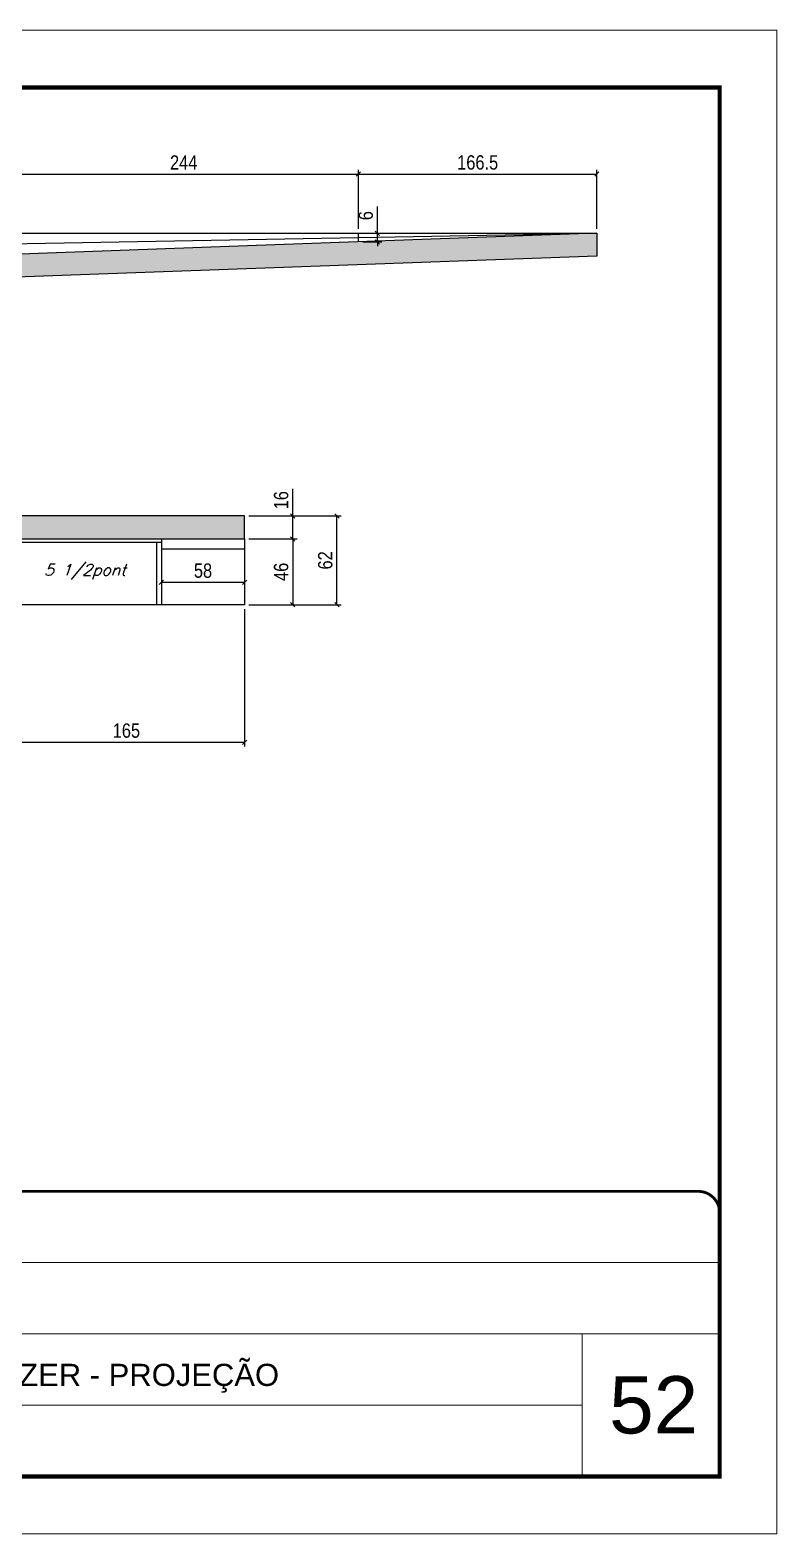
# Model space of a CAD drawing. Extents: x 2603 to 22413, y 1253 to 30260.
# Drawn here: x 8321 to 8843, y 15036 to 16086 of the extents above; entities that cross this region are included whole.
import ezdxf

# ---------------------------------------------------------------- set-up
doc = ezdxf.new("R2010")
doc.units = 0
doc.linetypes.add('CONTINUO', pattern=[0])
doc.linetypes.add('DASHED', pattern=[0.75, 0.5, -0.25])
for name, color, linetype, lineweight in [('CARIMBO', 255, 'Continuous', 9), ('Folhas', 255, 'Continuous', 9), ('SARRAFO DE PRESSAO', 251, 'DASHED', 9)]:
    doc.layers.add(name, color=color, linetype=linetype, lineweight=lineweight)
for name, color, linetype in [('COTA', 241, 'Continuous'), ('Painéis', 200, 'Continuous'), ('SARR_2.2x15', 61, 'Continuous'), ('SARR_2.2x7', 40, 'Continuous'), ('SARR_3.5x7', 81, 'Continuous'), ('SARR_EDITAR', 141, 'Continuous'), ('texto', 7, 'Continuous')]:
    doc.layers.add(name, color=color, linetype=linetype)
doc.styles.add('ARIAL', font='arial.ttf')
doc.styles.add('COTA TECNICA', font='techl___.ttf', dxfattribs={"height": 10})
doc.styles.add('Romans', font='romans.shx')
doc.dimstyles.new('PAINEL', dxfattribs={"dimtxt": 10, "dimasz": 3, "dimexe": 3, "dimexo": 3, "dimgap": 3, "dimtad": 1, "dimdec": 1, "dimzin": 12, "dimdsep": 46, "dimtxsty": 'COTA TECNICA', "dimblk1": 'OBLIQUE', "dimblk2": 'OBLIQUE', "dimsah": 1, "dimcen": 0.9, "dimclrd": 4, "dimclre": 4, "dimclrt": 240, "dimadec": 1, "dimazin": 3, "dimtfac": 1, "dimtdec": 1, "dimtmove": 0, "dimatfit": 3, "dimfxl": 1, "dimtolj": 1, "dimtzin": 12, "dimarcsym": 0})

# ---------------------------------------------------------------- blocks, each defined once
blk = doc.blocks.new('9999999999')
at = {"color": 30, "linetype": 'CONTINUO'}
for p, q in [((98564.6, 34379.6), (99584, 34379.6)), ((98564.6, 34329.8), (99488, 34329.8)), ((99584, 34329.8), (99488, 34329.8)), ((99488, 34329.8), (99488, 34230.2)), ((98564.6, 34280), (99488, 34280))]:
    blk.add_line(p, q, dxfattribs=at)
at = {"color": 30, "linetype": 'CONTINUO', "const_width": 2}
blk.add_lwpolyline([(99584, 34230.2), (99584, 34414.4, 0.414214), (99569, 34429.4), (98229, 34429.4, 0.414214), (98214, 34414.4), (98214, 34245.2, 0.414214), (98229, 34230.2), (99584, 34230.2)], format="xyb", dxfattribs=at)
at = {"layer": 'Folhas'}
blk.add_lwpolyline([(98139, 34190.2), (99624, 34190.2), (99624, 35240.2), (98139, 35240.2)], close=True, dxfattribs=at)
at = {"layer": 'Folhas', "color": 30, "const_width": 3}
blk.add_lwpolyline([(98214, 34230.2), (99584, 34230.2), (99584, 35200.2), (98214, 35200.2)], close=True, dxfattribs=at)
at = {"color": 7, "linetype": 'Continuous', "ltscale": 5, "style": 'ARIAL'}
blk.add_text('BUSINESS CENTER E LAZER - PROJEÇÃO', height=15.483, dxfattribs=at).set_placement((98837.7, 34293.5))
blk = doc.blocks.new('_Oblique')
at = {"color": 0, "linetype": 'ByBlock', "lineweight": -2}
blk.add_line((-0.5, -0.5), (0.5, 0.5), dxfattribs=at)
blk = doc.blocks.new('*D1755')
at = {"layer": 'COTA', "color": 4, "linetype": 'ByBlock', "lineweight": -2, "transparency": 16777216}
for p, q in [((8474.2, 15731), (8507.9, 15731)), ((8504.9, 15731), (8504.9, 15685)), ((8474.2, 15685), (8507.9, 15685))]:
    blk.add_line(p, q, dxfattribs=at)
at = {"layer": 'Defpoints', "color": 0, "linetype": 'ByBlock', "transparency": 16777216}
for p in [(8471.2, 15731), (8471.2, 15685), (8504.9, 15685)]:
    blk.add_point(p, dxfattribs=at)
at = {"layer": 'COTA', "color": 4, "linetype": 'ByBlock', "lineweight": -2, "transparency": 16777216, "xscale": 3, "yscale": 3, "zscale": 3}
for p, rotation in [((8504.9, 15731), 90), ((8504.9, 15685), 270)]:
    blk.add_blockref('_Oblique', p, dxfattribs=dict(at, rotation=rotation))
at = {"layer": 'COTA', "color": 240, "linetype": 'ByBlock', "transparency": 16777216, "insert": (8496.8, 15708), "char_height": 10, "attachment_point": 5, "rotation": 90, "style": 'COTA TECNICA'}
blk.add_mtext('\\A1;46', dxfattribs=at)
blk = doc.blocks.new('*D1756')
at = {"layer": 'COTA', "color": 4, "linetype": 'ByBlock', "lineweight": -2, "transparency": 16777216}
for p, q in [((8504.9, 15747), (8504.9, 15766)), ((8474.2, 15747), (8507.9, 15747)), ((8504.9, 15731), (8504.9, 15747)), ((8474.2, 15731), (8507.9, 15731))]:
    blk.add_line(p, q, dxfattribs=at)
at = {"layer": 'Defpoints', "color": 0, "linetype": 'ByBlock', "transparency": 16777216}
for p in [(8471.2, 15747), (8504.9, 15747), (8471.2, 15731)]:
    blk.add_point(p, dxfattribs=at)
at = {"layer": 'COTA', "color": 4, "linetype": 'ByBlock', "lineweight": -2, "transparency": 16777216, "xscale": 3, "yscale": 3, "zscale": 3}
for p, rotation in [((8504.9, 15747), 90), ((8504.9, 15731), 270)]:
    blk.add_blockref('_Oblique', p, dxfattribs=dict(at, rotation=rotation))
at = {"layer": 'COTA', "color": 240, "linetype": 'ByBlock', "transparency": 16777216, "insert": (8496.8, 15758), "char_height": 10, "attachment_point": 5, "rotation": 90, "style": 'COTA TECNICA'}
blk.add_mtext('\\A1;16', dxfattribs=at)
blk = doc.blocks.new('*D1757')
at = {"layer": 'COTA', "color": 4, "linetype": 'ByBlock', "lineweight": -2, "transparency": 16777216}
for p, q in [((8474.2, 15747), (8538.7, 15747)), ((8535.7, 15685), (8535.7, 15747)), ((8474.2, 15685), (8538.7, 15685))]:
    blk.add_line(p, q, dxfattribs=at)
at = {"layer": 'Defpoints', "color": 0, "linetype": 'ByBlock', "transparency": 16777216}
for p in [(8471.2, 15747), (8535.7, 15747), (8471.2, 15685)]:
    blk.add_point(p, dxfattribs=at)
at = {"layer": 'COTA', "color": 4, "linetype": 'ByBlock', "lineweight": -2, "transparency": 16777216, "xscale": 3, "yscale": 3, "zscale": 3}
for p, rotation in [((8535.7, 15747), 90), ((8535.7, 15685), 270)]:
    blk.add_blockref('_Oblique', p, dxfattribs=dict(at, rotation=rotation))
at = {"layer": 'COTA', "color": 240, "linetype": 'ByBlock', "transparency": 16777216, "insert": (8527.6, 15716), "char_height": 10, "attachment_point": 5, "rotation": 90, "style": 'COTA TECNICA'}
blk.add_mtext('\\A1;62', dxfattribs=at)
blk = doc.blocks.new('*D1880')
at = {"layer": 'COTA', "color": 4, "linetype": 'ByBlock', "lineweight": -2, "transparency": 16777216}
for p, q in [((8306.2, 15682), (8306.2, 15586)), ((8471.2, 15682), (8471.2, 15586)), ((8306.2, 15589), (8471.2, 15589))]:
    blk.add_line(p, q, dxfattribs=at)
at = {"layer": 'Defpoints', "color": 0, "linetype": 'ByBlock', "transparency": 16777216}
for p in [(8306.2, 15685), (8471.2, 15685), (8471.2, 15589)]:
    blk.add_point(p, dxfattribs=at)
at = {"layer": 'COTA', "color": 4, "linetype": 'ByBlock', "lineweight": -2, "transparency": 16777216, "xscale": 3, "yscale": 3, "zscale": 3, "rotation": 180}
blk.add_blockref('_Oblique', (8306.2, 15589), dxfattribs=at)
at = {"layer": 'COTA', "color": 4, "linetype": 'ByBlock', "lineweight": -2, "transparency": 16777216, "xscale": 3, "yscale": 3, "zscale": 3}
blk.add_blockref('_Oblique', (8471.2, 15589), dxfattribs=at)
at = {"layer": 'COTA', "color": 240, "linetype": 'ByBlock', "transparency": 16777216, "insert": (8388.7, 15597.1), "char_height": 10, "attachment_point": 5, "style": 'COTA TECNICA'}
blk.add_mtext('\\A1;165', dxfattribs=at)
blk = doc.blocks.new('*D1881')
at = {"layer": 'COTA', "color": 4, "linetype": 'ByBlock', "lineweight": -2, "transparency": 16777216}
for p, q in [((8413.2, 15705), (8413.2, 15697.7)), ((8413.2, 15700.7), (8471.2, 15700.7)), ((8471.2, 15705), (8471.2, 15697.7))]:
    blk.add_line(p, q, dxfattribs=at)
at = {"layer": 'Defpoints', "color": 0, "linetype": 'ByBlock', "transparency": 16777216}
for p in [(8413.2, 15708), (8471.2, 15708), (8471.2, 15700.7)]:
    blk.add_point(p, dxfattribs=at)
at = {"layer": 'COTA', "color": 4, "linetype": 'ByBlock', "lineweight": -2, "transparency": 16777216, "xscale": 3, "yscale": 3, "zscale": 3, "rotation": 180}
blk.add_blockref('_Oblique', (8413.2, 15700.7), dxfattribs=at)
at = {"layer": 'COTA', "color": 4, "linetype": 'ByBlock', "lineweight": -2, "transparency": 16777216, "xscale": 3, "yscale": 3, "zscale": 3}
blk.add_blockref('_Oblique', (8471.2, 15700.7), dxfattribs=at)
at = {"layer": 'COTA', "color": 240, "linetype": 'ByBlock', "transparency": 16777216, "insert": (8442.2, 15708.8), "char_height": 10, "attachment_point": 5, "style": 'COTA TECNICA'}
blk.add_mtext('\\A1;58', dxfattribs=at)
blk = doc.blocks.new('*D1455')
at = {"layer": 'COTA', "color": 4, "linetype": 'ByBlock', "lineweight": -2, "transparency": 16777216}
for p, q in [((8306.7, 15947.4), (8306.7, 15988.7)), ((8306.7, 15985.7), (8550.7, 15985.7)), ((8550.7, 15947.4), (8550.7, 15988.7))]:
    blk.add_line(p, q, dxfattribs=at)
at = {"layer": 'Defpoints', "color": 0, "linetype": 'ByBlock', "transparency": 16777216}
for p in [(8550.7, 15985.7), (8306.7, 15944.4), (8550.7, 15944.4)]:
    blk.add_point(p, dxfattribs=at)
at = {"layer": 'COTA', "color": 4, "linetype": 'ByBlock', "lineweight": -2, "transparency": 16777216, "xscale": 3, "yscale": 3, "zscale": 3, "rotation": 180}
blk.add_blockref('_Oblique', (8306.7, 15985.7), dxfattribs=at)
at = {"layer": 'COTA', "color": 4, "linetype": 'ByBlock', "lineweight": -2, "transparency": 16777216, "xscale": 3, "yscale": 3, "zscale": 3}
blk.add_blockref('_Oblique', (8550.7, 15985.7), dxfattribs=at)
at = {"layer": 'COTA', "color": 240, "linetype": 'ByBlock', "transparency": 16777216, "insert": (8428.7, 15993.8), "char_height": 10, "attachment_point": 5, "style": 'COTA TECNICA'}
blk.add_mtext('\\A1;244', dxfattribs=at)
blk = doc.blocks.new('*D1456')
at = {"layer": 'COTA', "color": 4, "linetype": 'ByBlock', "lineweight": -2, "transparency": 16777216}
for p, q in [((8550.7, 15947.4), (8550.7, 15988.7)), ((8550.7, 15985.7), (8717.2, 15985.7)), ((8717.2, 15947.4), (8717.2, 15988.7))]:
    blk.add_line(p, q, dxfattribs=at)
at = {"layer": 'Defpoints', "color": 0, "linetype": 'ByBlock', "transparency": 16777216}
for p in [(8717.2, 15985.7), (8550.7, 15944.4), (8717.2, 15944.4)]:
    blk.add_point(p, dxfattribs=at)
at = {"layer": 'COTA', "color": 4, "linetype": 'ByBlock', "lineweight": -2, "transparency": 16777216, "xscale": 3, "yscale": 3, "zscale": 3, "rotation": 180}
blk.add_blockref('_Oblique', (8550.7, 15985.7), dxfattribs=at)
at = {"layer": 'COTA', "color": 4, "linetype": 'ByBlock', "lineweight": -2, "transparency": 16777216, "xscale": 3, "yscale": 3, "zscale": 3}
blk.add_blockref('_Oblique', (8717.2, 15985.7), dxfattribs=at)
at = {"layer": 'COTA', "color": 240, "linetype": 'ByBlock', "transparency": 16777216, "insert": (8634, 15993.8), "char_height": 10, "attachment_point": 5, "style": 'COTA TECNICA'}
blk.add_mtext('\\A1;166.5', dxfattribs=at)
blk = doc.blocks.new('*D1457')
at = {"layer": 'COTA', "color": 4, "linetype": 'ByBlock', "lineweight": -2, "transparency": 16777216}
for p, q in [((8564, 15944.4), (8564, 15963)), ((8553.7, 15944.4), (8567, 15944.4)), ((8564, 15938.4), (8564, 15944.4)), ((8553.9, 15938.4), (8567, 15938.4)), ((8564, 15938.4), (8564, 15935.4))]:
    blk.add_line(p, q, dxfattribs=at)
at = {"layer": 'Defpoints', "color": 0, "linetype": 'ByBlock', "transparency": 16777216}
for p in [(8550.7, 15944.4), (8564, 15944.4), (8550.9, 15938.4)]:
    blk.add_point(p, dxfattribs=at)
at = {"layer": 'COTA', "color": 4, "linetype": 'ByBlock', "lineweight": -2, "transparency": 16777216, "xscale": 3, "yscale": 3, "zscale": 3}
for p, rotation in [((8564, 15944.4), 270), ((8564, 15938.4), 90)]:
    blk.add_blockref('_Oblique', p, dxfattribs=dict(at, rotation=rotation))
at = {"layer": 'COTA', "color": 240, "linetype": 'ByBlock', "transparency": 16777216, "insert": (8555.9, 15956.7), "char_height": 10, "attachment_point": 5, "rotation": 90, "style": 'COTA TECNICA'}
blk.add_mtext('\\A1;6', dxfattribs=at)

msp = doc.modelspace()

# ---------------------------------------------------------------- hatches: boundary and pattern name
at = {"layer": 'COTA', "linetype": 'ByBlock'}
h = msp.add_hatch(dxfattribs=at)
h.set_pattern_fill('AR-CONC', color=256, scale=0.03)
h.set_pattern_definition([(50, (-126418.0314, -5371.0305), (5.46554007, -0.47817257), [0.5715, -6.2865]), (355, (-126418.0314, -5371.0305), (-1.05730264, 5.73170536), [0.4572, -5.02921753]), (100.4514447, (-126417.576, -5371.0704), (4.40823741, 5.25353256), [0.48570026, -5.34270734]), (46.1842, (-126418.0314, -5369.5065), (8.13237123, -1.26126984), [0.85725, -9.42975]), (96.6355576, (-126417.354, -5369.612), (7.122124, 7.42278374), [0.7285507, -8.01406824]), (351.184151, (-126418.031, -5369.5065), (7.122124, 7.42278374), [0.685799, -7.54379196]), (21, (-126417.2694, -5369.8875), (4.54843174, -3.06795595), [0.5715, -6.2865]), (326, (-126417.2694, -5369.8875), (1.85406085, 5.52563898), [0.4572, -5.0292]), (71.451445, (-126416.8904, -5370.143), (6.40249258, 2.45768307), [0.48570026, -5.34269813]), (37.5, (-126418.0314, -5371.0305), (0.092658098, 2.536651166), [0, -4.96824, 0, -5.1054, 0, -5.04825]), (7.5, (-126418.0314, -5371.0305), (2.004589875, 3.005417245), [0, -2.91084, 0, -4.85394, 0, -1.92405]), (327.5, (-126419.7307, -5371.0305), (4.067717855, -0.17186232), [0, -1.905, 0, -5.9436, 0, -7.8867]), (317.5, (-126420.4927, -5371.0305), (4.44387544, 0.76279473), [0, -2.4765, 0, -3.94716, 0, -5.6007])])
h.paths.add_polyline_path([(7598.71, 15904.36), (7574.71, 15903.51), (7574.71, 15867.36), (7627.71, 15867.36), (7627.71, 15889.39), (8219.21, 15910.36), (8717.21, 15928.36), (8717.21, 15944.36), (8466.71, 15935.36), (8219.21, 15926.36)])
h = msp.add_hatch(dxfattribs=at)
h.set_pattern_fill('AR-CONC', color=256, scale=0.03)
h.set_pattern_definition([(50, (-126418.0314, -5360.124), (5.46554007, -0.47817257), [0.5715, -6.2865]), (355, (-126418.0314, -5360.124), (-1.05730264, 5.73170536), [0.4572, -5.02921753]), (100.4514447, (-126417.576, -5360.164), (4.40823741, 5.25353256), [0.48570026, -5.34270734]), (46.1842, (-126418.0314, -5358.6), (8.13237123, -1.26126984), [0.85725, -9.42975]), (96.6355576, (-126417.354, -5358.705), (7.122124, 7.42278374), [0.7285507, -8.01406824]), (351.184151, (-126418.031, -5358.6), (7.122124, 7.42278374), [0.685799, -7.54379196]), (21, (-126417.2694, -5358.981), (4.54843174, -3.06795595), [0.5715, -6.2865]), (326, (-126417.2694, -5358.981), (1.85406085, 5.52563898), [0.4572, -5.0292]), (71.451445, (-126416.8904, -5359.237), (6.40249258, 2.45768307), [0.48570026, -5.34269813]), (37.5, (-126418.0314, -5360.124), (0.092658098, 2.536651166), [0, -4.96824, 0, -5.1054, 0, -5.04825]), (7.5, (-126418.0314, -5360.124), (2.004589875, 3.005417245), [0, -2.91084, 0, -4.85394, 0, -1.92405]), (327.5, (-126419.7307, -5360.124), (4.067717855, -0.17186232), [0, -1.905, 0, -5.9436, 0, -7.8867]), (317.5, (-126420.4927, -5360.124), (4.44387544, 0.76279473), [0, -2.4765, 0, -3.94716, 0, -5.6007])])
h.paths.add_polyline_path([(7818.21, 15685.03), (7818.21, 15722.93), (8043.75, 15731.03), (8471.21, 15731.03), (8471.21, 15747.03), (8043.75, 15747.03), (7574.71, 15730.18), (7574.71, 15714.09), (7793.21, 15722.03), (7793.21, 15685.03)])

# ---------------------------------------------------------------- linework, layer by layer
for p, q in [((8717.21, 15944.36), (8717.21, 15928.36)), ((8717.21, 15928.36), (8219.21, 15910.36)), ((8471.21, 15747.03), (8043.75, 15747.03)), ((8471.21, 15731.03), (8471.21, 15747.03)), ((8413.21, 15731.03), (8413.21, 15685.03))]:
    msp.add_line(p, q, dxfattribs=at)
at = {"layer": 'Painéis', "linetype": 'Continuous'}
for p, q in [((8550.71, 15938.38), (8550.71, 15944.36)), ((8043.75, 15731.03), (8471.21, 15731.03)), ((8471.21, 15731.03), (8471.21, 15685.03)), ((8471.21, 15685.03), (7818.21, 15685.03))]:
    msp.add_line(p, q, dxfattribs=at)
msp.add_lwpolyline([(8717.21, 15944.36), (8466.71, 15935.36), (8219.21, 15926.36), (7598.71, 15904.36), (7574.71, 15903.51), (7574.71, 15944.36)], close=True, dxfattribs=at)
at = {"layer": 'SARR_2.2x15', "linetype": 'ByBlock'}
msp.add_line((8306.71, 15936.95), (8550.71, 15941.37), dxfattribs=at)
at = {"layer": 'SARR_2.2x7', "linetype": 'Continuous'}
for p, q in [((8306.21, 15728.83), (8413.21, 15728.83)), ((8413.21, 15724.03), (8471.21, 15724.03))]:
    msp.add_line(p, q, dxfattribs=at)
at = {"layer": 'SARR_3.5x7'}
msp.add_line((8409.71, 15728.83), (8409.71, 15685.03), dxfattribs=at)
at = {"layer": 'SARR_EDITAR', "linetype": 'ByBlock'}
msp.add_line((8550.71, 15941.37), (8717.21, 15944.36), dxfattribs=at)

# ---------------------------------------------------------------- block references
at = {"layer": 'SARRAFO DE PRESSAO', "color": 6, "linetype": 'ByBlock'}
msp.add_blockref('9999999999', (-90781.01, -19153.93), dxfattribs=at)

# ---------------------------------------------------------------- texts
at = {"layer": 'CARIMBO', "style": 'ARIAL'}
msp.add_text('52', height=40, dxfattribs=at).set_placement((8725.83, 15106.42))
at = {"layer": 'texto', "color": 2, "insert": (8359.71, 15708.03), "char_height": 8, "attachment_point": 5, "style": 'Romans'}
msp.add_mtext('{\\Q19;\\C256;5 1/2pont}', dxfattribs=at)

# ---------------------------------------------------------------- dimensions: what is measured, and where the dimension line sits
at = {"layer": 'COTA', "linetype": 'ByBlock'}
for base, p1, p2, picture, middle in [((8550.71, 15985.71), (8306.71, 15944.36), (8550.71, 15944.36), '*D1455', (8428.71, 15993.78)), ((8717.21, 15985.71), (8550.71, 15944.36), (8717.21, 15944.36), '*D1456', (8633.96, 15993.82)), ((8471.21, 15588.98), (8306.21, 15685.03), (8471.21, 15685.03), '*D1880', (8388.71, 15597.09))]:
    dim = msp.add_linear_dim(base=base, p1=p1, p2=p2, dimstyle='PAINEL', override={"dimtmove": 1}, dxfattribs=at)
    dim.commit()
    dim.dimension.update_dxf_attribs({"geometry": picture, "text_midpoint": middle})
for base, p1, p2, picture, middle in [((8563.98, 15944.36), (8550.89, 15938.38), (8550.71, 15944.36), '*D1457', (8555.87, 15956.69)), ((8504.92, 15747.03), (8471.21, 15731.03), (8471.21, 15747.03), '*D1756', (8496.82, 15758.04)), ((8535.66, 15747.03), (8471.21, 15685.03), (8471.21, 15747.03), '*D1757', (8527.55, 15716.03)), ((8504.92, 15685.03), (8471.21, 15731.03), (8471.21, 15685.03), '*D1755', (8496.82, 15708.03))]:
    dim = msp.add_linear_dim(base=base, p1=p1, p2=p2, angle=90, dimstyle='PAINEL', dxfattribs=at)
    dim.commit()
    dim.dimension.update_dxf_attribs({"geometry": picture, "text_midpoint": middle})
dim = msp.add_linear_dim(base=(8471.21, 15700.67), p1=(8413.21, 15708.03), p2=(8471.21, 15708.03), dimstyle='PAINEL', dxfattribs=at)
dim.commit()
dim.dimension.update_dxf_attribs({"geometry": '*D1881', "text_midpoint": (8442.21, 15708.8)})

doc.saveas('drawing.dxf')
